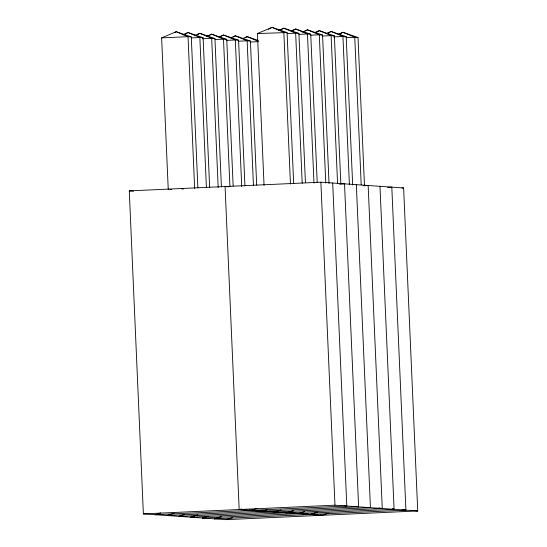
<?xml version="1.0" encoding="UTF-8"?>
<svg xmlns="http://www.w3.org/2000/svg" width="547" height="547" viewBox="0 0 547 547"><rect width="100%" height="100%" fill="white"/><g stroke="black" fill="none" stroke-linecap="round" stroke-linejoin="round"><path stroke-width="0.82" d="M174.794 32.499L176.209 31.699L191.286 36.909L197.877 187.792M183.785 34.926L188.031 32.519L203.108 37.736L209.658 187.765M197.727 34.55L199.853 33.346L214.93 38.557L221.405 186.883M207.429 36.574L211.675 34.167L226.752 39.384L233.152 186.001M219.956 36.998L223.497 34.994L238.574 40.211L244.94 185.973M233.193 37.018L235.319 35.815L250.396 41.032L256.687 185.091M245.726 37.442L247.141 36.642L258.252 40.485M268.468 29.353L272.009 27.35L287.086 32.567L293.677 183.443M281.001 29.777L283.831 28.177L298.908 33.388L305.424 182.561M292.112 31.001L295.653 28.998L310.73 34.215L317.205 182.534M305.356 31.022L307.476 29.825L322.552 35.035L329.027 183.354M315.763 32.649L319.298 30.646L334.374 35.863L340.849 184.182M328.289 33.073L331.12 31.473L346.196 36.683L352.671 185.002M339.407 34.297L342.942 32.294L358.018 37.511L364.493 185.83M168.25 189.611L161.625 37.88L176.209 31.699L188.031 36.683L191.286 36.909M182.657 34.803L188.031 32.519L199.853 37.511L203.108 37.736M195.252 35.302L199.853 33.346L211.675 38.331L214.93 38.557M206.301 36.451L211.675 34.167L223.497 39.158L226.752 39.384M218.896 36.95L223.497 34.994L235.319 39.979L238.574 40.211M230.718 37.77L235.319 35.815L247.141 40.806L250.396 41.032M242.54 38.598L247.141 36.642L258.225 41.319M278.457 30.454L283.831 28.177L295.653 33.162L298.908 33.388M291.052 30.953L295.653 28.998L307.476 33.982L310.73 34.215M302.101 32.102L307.476 29.825L319.298 34.81L322.552 35.035M314.696 32.601L319.298 30.646L331.12 35.637L334.374 35.863M326.518 33.422L331.12 31.473L342.942 36.458L346.196 36.683L344.494 36.765M338.34 34.249L342.942 32.294L354.764 37.285L358.018 37.511M332.692 183.019L346.798 506.009L155.198 514.706L160.763 512.922M339.427 184.072L344.514 183.84L358.62 506.837L167.02 515.527L174.172 513.236M356.336 184.667L370.442 507.657L178.842 516.354L184.407 514.57M363.071 185.72L368.158 185.488L382.264 508.484L190.664 517.175L197.816 514.884M379.98 186.315L394.086 509.305L202.486 518.002L208.051 516.218M387.563 187.334L391.802 187.142L405.908 510.132L214.308 518.823L221.46 516.532M257.357 508.32L250.998 510.358L249.323 510.084L250.998 510.358L254.28 509.592M226.13 519.65L417.73 510.953L403.624 187.963L320.87 182.192L129.27 190.889L143.376 513.879L226.13 519.65L232.489 517.612M259.476 510.631L262.82 511.185L267.592 509.654M281.001 509.968L274.642 512.006L272.967 511.732L274.642 512.006L277.924 511.24M283.12 512.279L286.464 512.833L293.623 510.536M304.645 511.616L298.286 513.654L296.611 513.38M306.764 513.927L310.108 514.481L317.267 512.183M228.448 186.78L225.07 186.541L239.176 509.537L321.93 515.301L328.289 513.264M145.837 513.305L143.376 513.879L334.976 505.189L417.73 510.953L416.055 510.679M155.198 514.706L157.659 514.125M167.02 515.527L170.302 514.761M178.842 516.354L182.124 515.582M190.664 517.175L193.946 516.409M202.486 518.002L205.768 517.23M239.176 509.537L241.637 508.956M214.308 518.823L217.59 518.057M262.82 511.185L266.102 510.413M286.464 512.833L289.746 512.06M300.747 513.079L298.286 513.654L296.611 513.332M310.108 514.481L313.397 513.708M161.625 37.88L188.031 36.683L194.657 188.414M191.334 37.893L199.853 37.511L206.404 187.532M287.134 33.545L295.653 33.162L302.204 183.19M202.308 38.755L211.675 38.331L218.185 187.505M298.956 34.372L307.476 33.982L313.985 183.156M214.978 39.541L223.497 39.158L229.931 186.623M310.778 35.199L319.298 34.81L325.773 183.129M226.8 40.369L235.319 39.979L241.719 186.595M322.6 36.02L331.12 35.637L337.554 183.101M238.622 41.189L247.141 40.806L253.466 185.713M333.574 36.881L342.942 36.458L349.417 184.777M250.444 42.016L258.109 41.668M346.244 37.668L354.764 37.285L361.198 184.749M169.953 189.535L171.662 189.46M181.877 188.995L183.58 188.92M401.929 188.038L403.624 187.963M287.086 32.567L257.425 33.538L264.051 185.269M259.059 33.647L257.425 33.538L272.009 27.35L283.831 32.335L290.457 184.065M129.27 190.889L133.495 191.183M402.565 509.578L405.908 510.132M392.411 509.031L394.086 509.305L392.411 508.983M378.921 507.931L382.264 508.484M355.276 506.283L358.62 506.837M320.255 515.028L321.93 515.301M293.267 512.826L294.942 513.1M269.623 511.178L271.298 511.452M320.87 182.192L334.976 505.189M370.442 507.657L368.767 507.384L370.442 507.657M346.798 506.009L345.123 505.736L346.798 506.009"/></g></svg>
